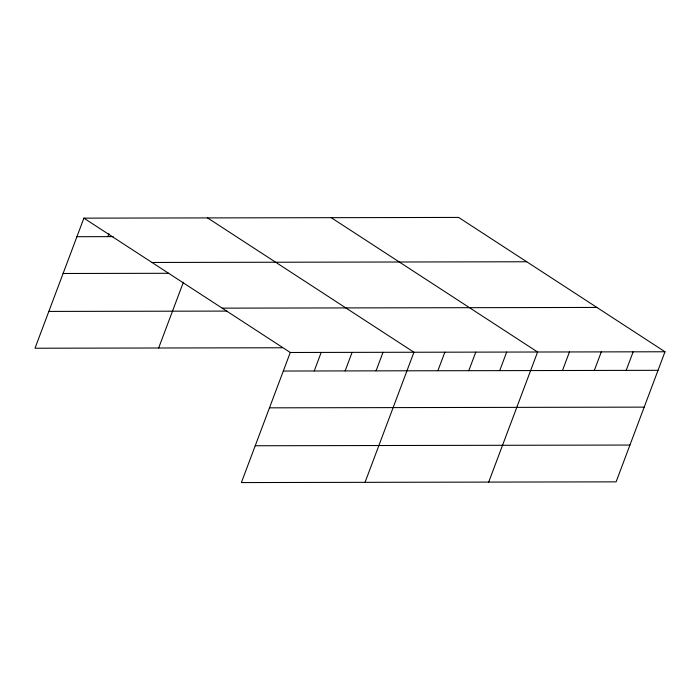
<?xml version="1.0" encoding="UTF-8"?>
<svg xmlns="http://www.w3.org/2000/svg" width="700" height="700" viewBox="0 0 700 700"><rect width="100%" height="100%" fill="white"/><g stroke="black" fill="none" stroke-linecap="round" stroke-linejoin="round"><path stroke-width="1.05" d="M665 351.767L290.281 352.485L241.386 482.571L616.105 481.854L665 351.767L458.614 217.429L83.895 218.146L35 348.233L282.319 347.76M107.835 236.635L108.938 233.704M158.655 347.996L183.374 282.249M314.221 370.974L321.195 352.424M345.135 370.912L352.109 352.363M376.049 370.86L383.023 352.301M365.041 482.335L413.936 352.249L207.559 217.91M437.876 370.738L444.85 352.188M468.79 370.676L475.764 352.126M499.704 370.624L506.677 352.074M488.696 482.099L537.591 352.012L331.214 217.674M562.476 370.501L569.45 351.951M594.326 370.44L601.3 351.89M626.176 370.379L633.15 351.829M76.921 236.696L113.172 236.626M152.005 262.474L526.724 261.765M63.087 273.499L168.621 273.297M222.171 308.149L596.89 307.44M48.834 311.421L226.861 311.089M283.308 371.035L658.026 370.326M269.474 407.838L644.192 407.129M255.22 445.76L629.939 445.051M83.895 218.146L290.281 352.485"/></g></svg>
